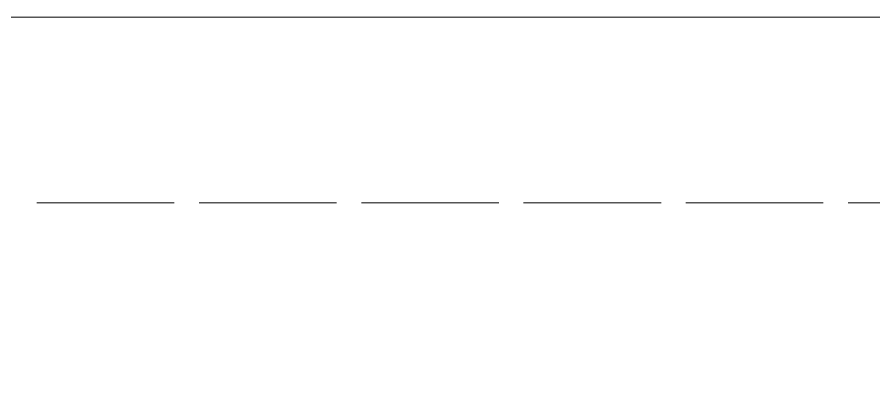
# Model space of a CAD drawing. Header units: millimetres. Extents: x -226 to 16, y -58 to 146.
# Drawn here: x -197.43 to -147.82, y 124.34 to 145.97 of the extents above; entities that cross this region are included whole.
import ezdxf
from ezdxf.lldxf.tags import DXFTag

# ---------------------------------------------------------------- set-up
doc = ezdxf.new("R2010")
doc.units = ezdxf.units.MM
doc.header["$MEASUREMENT"] = 0
doc.layers.add('Capa 1', color=7, linetype='Continuous')
tags = doc.linetypes.add('New Line28', pattern=[2.5, 0.5, -0.5, 1, -0.5]).pattern_tags.tags
tags[10:11] = [DXFTag(74, 4), DXFTag(75, 0), DXFTag(340, '0'), DXFTag(46, 1.0), DXFTag(50, 0.0), DXFTag(44, 0.0), DXFTag(45, 0.0)]
tags[8:9] = [DXFTag(74, 4), DXFTag(75, 0), DXFTag(340, '0'), DXFTag(46, 1.0), DXFTag(50, 0.0), DXFTag(44, 0.0), DXFTag(45, 0.0)]
tags[6:7] = [DXFTag(74, 4), DXFTag(75, 0), DXFTag(340, '0'), DXFTag(46, 1.0), DXFTag(50, 0.0), DXFTag(44, 0.0), DXFTag(45, 0.0)]
tags[4:5] = [DXFTag(74, 4), DXFTag(75, 0), DXFTag(340, '0'), DXFTag(46, 1.0), DXFTag(50, 0.0), DXFTag(44, 0.0), DXFTag(45, 0.0)]
tags = doc.linetypes.add('New Line29', pattern=[2.5, 0.5, -0.5, 1, -0.5]).pattern_tags.tags
tags[10:11] = [DXFTag(74, 4), DXFTag(75, 0), DXFTag(340, '0'), DXFTag(46, 1.0), DXFTag(50, 0.0), DXFTag(44, 0.0), DXFTag(45, 0.0)]
tags[8:9] = [DXFTag(74, 4), DXFTag(75, 0), DXFTag(340, '0'), DXFTag(46, 1.0), DXFTag(50, 0.0), DXFTag(44, 0.0), DXFTag(45, 0.0)]
tags[6:7] = [DXFTag(74, 4), DXFTag(75, 0), DXFTag(340, '0'), DXFTag(46, 1.0), DXFTag(50, 0.0), DXFTag(44, 0.0), DXFTag(45, 0.0)]
tags[4:5] = [DXFTag(74, 4), DXFTag(75, 0), DXFTag(340, '0'), DXFTag(46, 1.0), DXFTag(50, 0.0), DXFTag(44, 0.0), DXFTag(45, 0.0)]
tags = doc.linetypes.add('New Line30', pattern=[2.5, 0.5, -0.5, 1, -0.5]).pattern_tags.tags
tags[10:11] = [DXFTag(74, 4), DXFTag(75, 0), DXFTag(340, '0'), DXFTag(46, 1.0), DXFTag(50, 0.0), DXFTag(44, 0.0), DXFTag(45, 0.0)]
tags[8:9] = [DXFTag(74, 4), DXFTag(75, 0), DXFTag(340, '0'), DXFTag(46, 1.0), DXFTag(50, 0.0), DXFTag(44, 0.0), DXFTag(45, 0.0)]
tags[6:7] = [DXFTag(74, 4), DXFTag(75, 0), DXFTag(340, '0'), DXFTag(46, 1.0), DXFTag(50, 0.0), DXFTag(44, 0.0), DXFTag(45, 0.0)]
tags[4:5] = [DXFTag(74, 4), DXFTag(75, 0), DXFTag(340, '0'), DXFTag(46, 1.0), DXFTag(50, 0.0), DXFTag(44, 0.0), DXFTag(45, 0.0)]
tags = doc.linetypes.add('New Line31', pattern=[2.5, 0.5, -0.5, 1, -0.5]).pattern_tags.tags
tags[10:11] = [DXFTag(74, 4), DXFTag(75, 0), DXFTag(340, '0'), DXFTag(46, 1.0), DXFTag(50, 0.0), DXFTag(44, 0.0), DXFTag(45, 0.0)]
tags[8:9] = [DXFTag(74, 4), DXFTag(75, 0), DXFTag(340, '0'), DXFTag(46, 1.0), DXFTag(50, 0.0), DXFTag(44, 0.0), DXFTag(45, 0.0)]
tags[6:7] = [DXFTag(74, 4), DXFTag(75, 0), DXFTag(340, '0'), DXFTag(46, 1.0), DXFTag(50, 0.0), DXFTag(44, 0.0), DXFTag(45, 0.0)]
tags[4:5] = [DXFTag(74, 4), DXFTag(75, 0), DXFTag(340, '0'), DXFTag(46, 1.0), DXFTag(50, 0.0), DXFTag(44, 0.0), DXFTag(45, 0.0)]
tags = doc.linetypes.add('New Line32', pattern=[2.5, 0.5, -0.5, 1, -0.5]).pattern_tags.tags
tags[10:11] = [DXFTag(74, 4), DXFTag(75, 0), DXFTag(340, '0'), DXFTag(46, 1.0), DXFTag(50, 0.0), DXFTag(44, 0.0), DXFTag(45, 0.0)]
tags[8:9] = [DXFTag(74, 4), DXFTag(75, 0), DXFTag(340, '0'), DXFTag(46, 1.0), DXFTag(50, 0.0), DXFTag(44, 0.0), DXFTag(45, 0.0)]
tags[6:7] = [DXFTag(74, 4), DXFTag(75, 0), DXFTag(340, '0'), DXFTag(46, 1.0), DXFTag(50, 0.0), DXFTag(44, 0.0), DXFTag(45, 0.0)]
tags[4:5] = [DXFTag(74, 4), DXFTag(75, 0), DXFTag(340, '0'), DXFTag(46, 1.0), DXFTag(50, 0.0), DXFTag(44, 0.0), DXFTag(45, 0.0)]
tags = doc.linetypes.add('New Line33', pattern=[2.5, 0.5, -0.5, 1, -0.5]).pattern_tags.tags
tags[10:11] = [DXFTag(74, 4), DXFTag(75, 0), DXFTag(340, '0'), DXFTag(46, 1.0), DXFTag(50, 0.0), DXFTag(44, 0.0), DXFTag(45, 0.0)]
tags[8:9] = [DXFTag(74, 4), DXFTag(75, 0), DXFTag(340, '0'), DXFTag(46, 1.0), DXFTag(50, 0.0), DXFTag(44, 0.0), DXFTag(45, 0.0)]
tags[6:7] = [DXFTag(74, 4), DXFTag(75, 0), DXFTag(340, '0'), DXFTag(46, 1.0), DXFTag(50, 0.0), DXFTag(44, 0.0), DXFTag(45, 0.0)]
tags[4:5] = [DXFTag(74, 4), DXFTag(75, 0), DXFTag(340, '0'), DXFTag(46, 1.0), DXFTag(50, 0.0), DXFTag(44, 0.0), DXFTag(45, 0.0)]

msp = doc.modelspace()

# ---------------------------------------------------------------- linework, layer by layer
at = {"layer": 'Capa 1', "color": 1, "lineweight": 20}
msp.add_open_spline([(-225.6692, 129.1394), (-225.6692, 129.1394), (-225.6692, 136.1807), (-225.6692, 136.1807), (-225.6692, 136.1807), (-225.6692, 136.1807), (-225.6692, 142.1497), (-225.6692, 142.1497), (-225.6692, 142.1497), (-225.6692, 142.1497), (-225.6692, 145.9659), (-225.6692, 145.9659), (-225.6692, 145.9659), (-225.6692, 145.9659), (-107.8198, 145.9659), (-107.8198, 145.9659), (-107.8198, 145.9659), (-107.8198, 145.9659), (-107.8198, 142.1497), (-107.8198, 142.1497), (-107.8198, 142.1497), (-107.8198, 142.1497), (-107.7221, 134.8823), (-107.7221, 134.8823), (-107.7221, 134.8823), (-107.7221, 134.8823), (16.1929, 134.8634), (16.1929, 134.8634), (16.1929, 134.8634), (16.1929, 134.8634), (16.1929, -47.4026), (16.1929, -47.4026), (16.1929, -47.4026), (16.1929, -47.4026), (-107.9229, -47.0851), (-107.9229, -47.0851), (-107.9229, -47.0851), (-107.9229, -47.0851), (-107.8198, -54.2656), (-107.8198, -54.2656), (-107.8198, -54.2656), (-107.8198, -54.2656), (-107.8198, -57.9157), (-107.8198, -57.9157), (-107.8198, -57.9157), (-107.8198, -57.9157), (-225.6692, -57.9157), (-225.6692, -57.9157), (-225.6692, -57.9157), (-225.6692, -57.9157), (-225.6692, -54.2656), (-225.6692, -54.2656), (-225.6692, -54.2656), (-225.6692, -54.2656), (-225.6937, -49.5902), (-225.6937, -49.5902), (-225.6937, -49.5902), (-225.6937, -49.5902), (-225.6937, -41.2306), (-225.6937, -41.2306)], degree=3, knots=[0, 0, 0, 0, 0.0625, 0.0625, 0.0625, 0.0625, 0.125, 0.125, 0.125, 0.125, 0.1875, 0.1875, 0.1875, 0.1875, 0.25, 0.25, 0.25, 0.25, 0.3125, 0.3125, 0.3125, 0.3125, 0.375, 0.375, 0.375, 0.375, 0.4375, 0.4375, 0.4375, 0.4375, 0.5, 0.5, 0.5, 0.5, 0.5625, 0.5625, 0.5625, 0.5625, 0.625, 0.625, 0.625, 0.625, 0.6875, 0.6875, 0.6875, 0.6875, 0.75, 0.75, 0.75, 0.75, 0.8125, 0.8125, 0.8125, 0.8125, 0.875, 0.875, 0.875, 0.875, 1, 1, 1, 1], dxfattribs=at)
at = {"layer": 'Capa 1', "color": 177, "linetype": 'New Line33', "lineweight": 20}
msp.add_open_spline([(-196.2881, 135.2176), (-196.2881, 135.2176), (-188.3326, 135.2176), (-188.3326, 135.2176)], degree=3, dxfattribs=at)
at = {"layer": 'Capa 1', "color": 177, "linetype": 'New Line32', "lineweight": 20}
msp.add_open_spline([(-186.8932, 135.2176), (-186.8932, 135.2176), (-178.9377, 135.2176), (-178.9377, 135.2176)], degree=3, dxfattribs=at)
at = {"layer": 'Capa 1', "color": 177, "linetype": 'New Line31', "lineweight": 20}
msp.add_open_spline([(-177.4982, 135.2176), (-177.4982, 135.2176), (-169.5427, 135.2176), (-169.5427, 135.2176)], degree=3, dxfattribs=at)
at = {"layer": 'Capa 1', "color": 177, "linetype": 'New Line30', "lineweight": 20}
msp.add_open_spline([(-168.1033, 135.2176), (-168.1033, 135.2176), (-160.1478, 135.2176), (-160.1478, 135.2176)], degree=3, dxfattribs=at)
at = {"layer": 'Capa 1', "color": 177, "linetype": 'New Line29', "lineweight": 20}
msp.add_open_spline([(-158.7083, 135.2176), (-158.7083, 135.2176), (-150.7528, 135.2176), (-150.7528, 135.2176)], degree=3, dxfattribs=at)
at = {"layer": 'Capa 1', "color": 177, "linetype": 'New Line28', "lineweight": 20}
msp.add_open_spline([(-149.3134, 135.2176), (-149.3134, 135.2176), (-141.3579, 135.2176), (-141.3579, 135.2176)], degree=3, dxfattribs=at)

doc.saveas('drawing.dxf')
